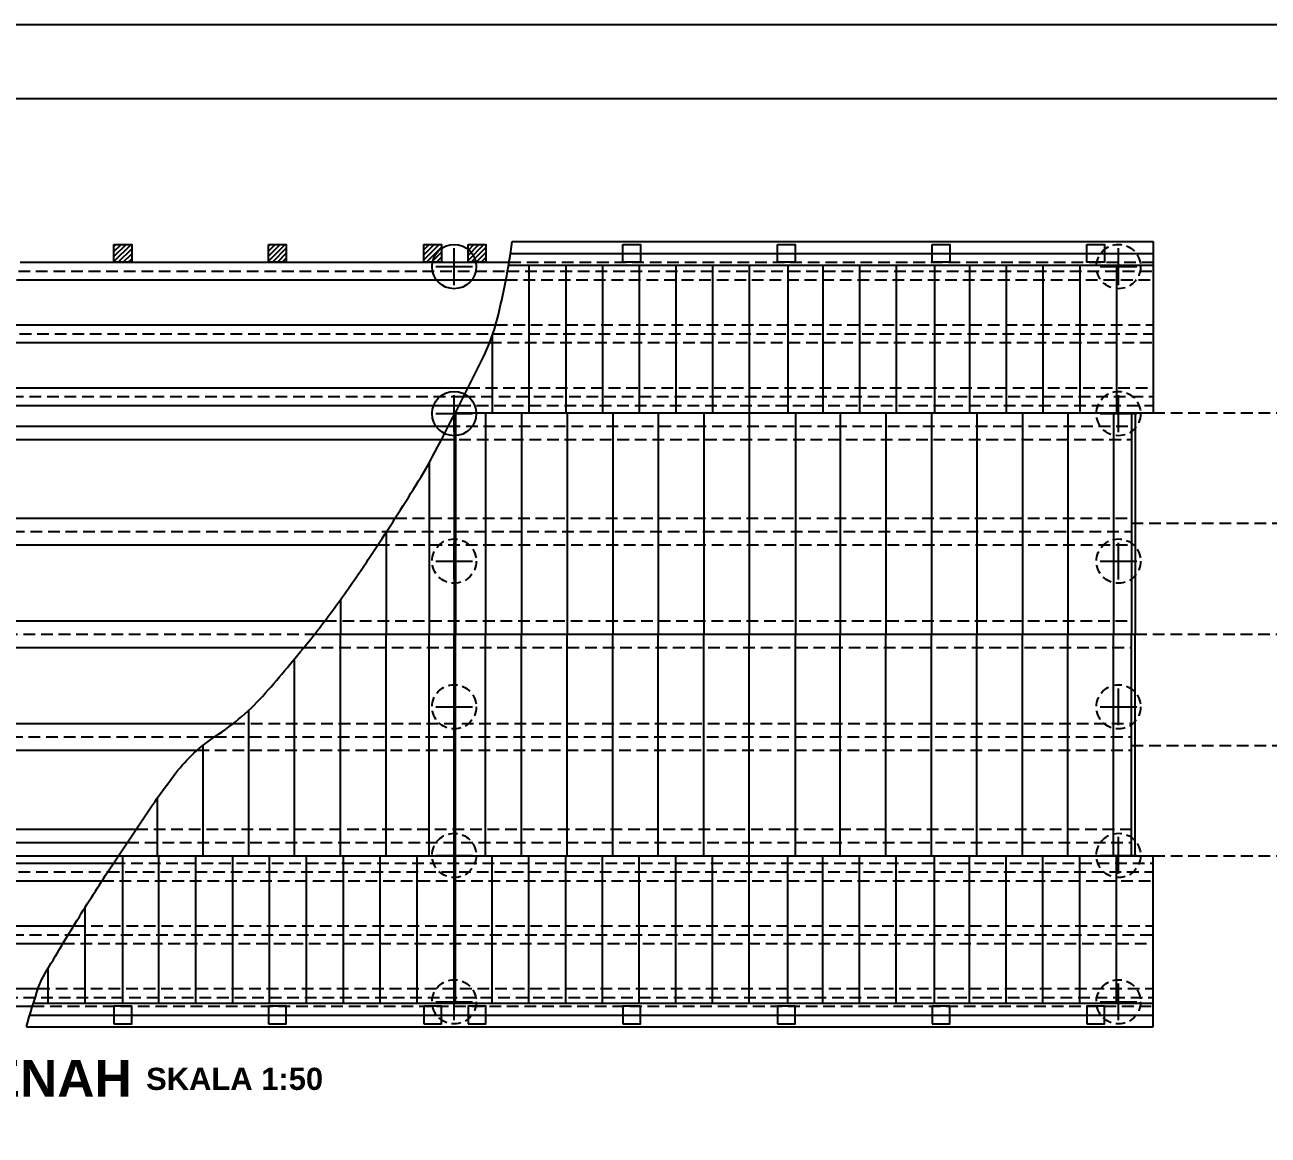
# Model space of a CAD drawing. Header units: metres. Extents: x -50 to 791, y -10 to 584.
# Drawn here: x 174.2 to 342.7, y 433.6 to 584 of the extents above; entities that cross this region are included whole.
import ezdxf

# ---------------------------------------------------------------- set-up
doc = ezdxf.new("R2010")
doc.units = ezdxf.units.M
doc.linetypes.add('DASHED2', pattern=[9.525, 6.35, -3.175])
doc.layers.get('0').update_dxf_attribs({"linetype": 'CONTINUOUS'})
doc.layers.add('GRS-POTONG', color=5, linetype='CONTINUOUS')
doc.layers.add('KAYU', color=3, linetype='CONTINUOUS')
doc.styles.add('ARIALBOLD', font='arialbd.ttf')

msp = doc.modelspace()

# ---------------------------------------------------------------- hatches: boundary and pattern name
at = {"layer": 'KAYU'}
h = msp.add_hatch(dxfattribs=at)
h.set_pattern_fill('ANSI31', color=256, scale=0.15, style=0)
h.set_pattern_definition([(45, (-46.4451, 41.02577), (-0.3367596, 0.3367596), [])])
h.paths.add_polyline_path([(186.30336, 554.24758), (188.70336, 554.24758), (188.70336, 551.84758), (186.30336, 551.84758)])
h.paths.add_polyline_path([(207.24737, 554.24758), (209.64737, 554.24758), (209.64737, 551.84758), (207.24737, 551.84758)])
h.paths.add_polyline_path([(228.28486, 554.24758), (230.68486, 554.24758), (230.68486, 551.84758), (228.28486, 551.84758)])
h.paths.add_polyline_path([(234.28486, 554.24758), (236.68486, 554.24758), (236.68486, 551.84758), (234.28486, 551.84758)])

# ---------------------------------------------------------------- linework, layer by layer
at = {"color": 1}
msp.add_lwpolyline([(-50.33, -9.99951), (790.67, -9.99951), (790.67, 584.00049), (-50.33, 584.00049)], close=True, dxfattribs=at)
msp.add_lwpolyline([(-0.33, 0.00049), (780.67, 0.00049), (780.67, 574.00049), (-0.33, 574.00049)], close=True)
at = {"layer": 'KAYU'}
for p, q in [((232.39863, 548.74758), (232.39863, 553.74758)), ((322.42382, 548.74758), (322.42382, 553.74758)), ((229.89863, 551.24758), (234.89863, 551.24758)), ((319.92382, 551.24758), (324.92382, 551.24758)), ((232.39863, 528.83452), (232.39863, 533.83452)), ((322.42382, 528.83452), (322.42382, 533.83452)), ((229.89863, 531.33452), (234.89863, 531.33452)), ((319.92382, 531.33452), (324.92382, 531.33452)), ((232.39863, 508.8497), (232.39863, 513.8497)), ((322.42382, 508.8497), (322.42382, 513.8497)), ((229.89863, 511.3497), (234.89863, 511.3497)), ((319.92382, 511.3497), (324.92382, 511.3497)), ((232.39863, 489.11186), (232.39863, 494.11186)), ((322.42382, 489.11186), (322.42382, 494.11186)), ((229.89863, 491.61186), (234.89863, 491.61186)), ((319.92382, 491.61186), (324.92382, 491.61186)), ((232.39863, 468.98252), (232.39863, 473.98252)), ((322.42382, 468.98252), (322.42382, 473.98252)), ((229.89863, 471.48252), (234.89863, 471.48252)), ((319.92382, 471.48252), (324.92382, 471.48252)), ((232.39863, 449.14758), (232.39863, 454.14758)), ((322.42382, 449.14758), (322.42382, 454.14758)), ((229.89863, 451.64758), (234.89863, 451.64758)), ((319.92382, 451.64758), (324.92382, 451.64758))]:
    msp.add_line(p, q, dxfattribs=at)
at = {"layer": 'KAYU', "flags": 128}
msp.add_lwpolyline([(174.45175, 448.24758, -0.016856812), (176.09196, 453.61961, -0.050193754), (176.88067, 455.33778, -0.005814161), (181.60802, 463.18357, -0.006515307), (185.99801, 470.07896, -0.006105556), (191.82136, 478.73541, -0.013136016), (194.68119, 482.65231, -0.083808409), (200.00349, 487.57723, 0.067073161), (206.83764, 493.49141, 0.012021106), (212.65637, 500.40734, 0.014233957), (217.25746, 506.49832, 0.009117322), (221.55034, 512.76992, 0.006556847), (227.24312, 521.67306, 0.017944705), (229.77421, 526.09475, 0.006302317), (236.36046, 539.01561, 0.053426051), (238.23042, 544.10595, 0.02692453), (240.27381, 554.64758)], format="xyb", dxfattribs=at)
at = {"layer": 'KAYU'}
for points in [[(240.27381, 554.64758), (327.11339, 554.64758)], [(327.11339, 554.64758), (327.11339, 531.44758)], [(240.03897, 553.04758), (327.11339, 553.04758)], [(239.77754, 551.44758), (327.11339, 551.44758)], [(242.53523, 551.44758), (242.53523, 531.44758)], [(247.51042, 551.44758), (247.51042, 531.44758)], [(252.4856, 551.44758), (252.4856, 531.44758)], [(257.46079, 551.44758), (257.46079, 531.44758)], [(262.43597, 551.44758), (262.43597, 531.44758)], [(267.41116, 551.44758), (267.41116, 531.44758)], [(272.38635, 551.44758), (272.38635, 531.44758)], [(277.60097, 551.44758), (277.60097, 531.44758)], [(282.33672, 551.44758), (282.33672, 531.44758)], [(287.3119, 551.44758), (287.3119, 531.44758)], [(292.28709, 551.44758), (292.28709, 531.44758)], [(297.50172, 551.44758), (297.50172, 531.44758)], [(302.23746, 551.44758), (302.23746, 531.44758)], [(307.21265, 551.44758), (307.21265, 531.44758)], [(312.18783, 551.44758), (312.18783, 531.44758)], [(317.16302, 551.44758), (317.16302, 531.44758)], [(322.13821, 551.44758), (322.13821, 531.44758)], [(237.56004, 541.86924), (237.56004, 531.44758)], [(232.38486, 531.44758), (232.38486, 501.44758)], [(232.55259, 531.44758), (327.11339, 531.44758)], [(232.58486, 531.51057), (232.58486, 531.44758)], [(232.58486, 531.44758), (232.58486, 501.44758)], [(236.64931, 531.44758), (236.64931, 501.44758)], [(241.54019, 531.44758), (241.54019, 501.44758)], [(247.70942, 531.44758), (247.70942, 501.44758)], [(253.87865, 531.44758), (253.87865, 501.44758)], [(260.04788, 531.44758), (260.04788, 501.44758)], [(266.21712, 531.44758), (266.21712, 501.44758)], [(272.38635, 531.44758), (272.38635, 501.44758)], [(278.6528, 531.44758), (278.6528, 501.44758)], [(284.72481, 531.44758), (284.72481, 501.44758)], [(290.89404, 531.44758), (290.89404, 501.44758)], [(297.06327, 531.44758), (297.06327, 501.44758)], [(303.2325, 531.44758), (303.2325, 501.44758)], [(309.40173, 531.44758), (309.40173, 501.44758)], [(315.57096, 531.44758), (315.57096, 501.44758)], [(321.74019, 531.44758), (321.74019, 501.44758)], [(324.18486, 531.44758), (324.18486, 501.44758)], [(324.68486, 531.44758), (324.68486, 501.44758)], [(228.99279, 524.64924), (228.99279, 501.44758)], [(223.18486, 515.27401), (223.18486, 501.44758)], [(216.98486, 506.11666), (216.98486, 501.44758)], [(213.48129, 501.44758), (324.68486, 501.44758)], [(213.48129, 501.44758), (324.68486, 501.44758)], [(216.98486, 471.44758), (216.98486, 501.44758)], [(223.18486, 471.44758), (223.18486, 501.44758)], [(228.99279, 471.44758), (228.99279, 501.44758)], [(232.38486, 471.44758), (232.38486, 501.44758)], [(232.58486, 471.44758), (232.58486, 501.44758)], [(236.64931, 471.44758), (236.64931, 501.44758)], [(241.54019, 471.44758), (241.54019, 501.44758)], [(247.70942, 471.44758), (247.70942, 501.44758)], [(253.87865, 471.44758), (253.87865, 501.44758)], [(260.04788, 471.44758), (260.04788, 501.44758)], [(266.21712, 471.44758), (266.21712, 501.44758)], [(272.38635, 471.44758), (272.38635, 501.44758)], [(278.6528, 471.44758), (278.6528, 501.44758)], [(284.72481, 471.44758), (284.72481, 501.44758)], [(290.89404, 471.44758), (290.89404, 501.44758)], [(297.06327, 471.44758), (297.06327, 501.44758)], [(303.2325, 471.44758), (303.2325, 501.44758)], [(309.40173, 471.44758), (309.40173, 501.44758)], [(315.57096, 471.44758), (315.57096, 501.44758)], [(321.74019, 471.44758), (321.74019, 501.44758)], [(324.18486, 471.44758), (324.18486, 501.44758)], [(324.68486, 471.44758), (324.68486, 501.44758)], [(210.78486, 471.44758), (210.78486, 498.10854)], [(204.58486, 471.44758), (204.58486, 491.17403)], [(198.38486, 471.44758), (198.38486, 486.40879)], [(192.18486, 471.44758), (192.18486, 479.2579)], [(125.69557, 471.44758), (186.89839, 471.44758)], [(186.89839, 471.44758), (327.11339, 471.44758)], [(192.38486, 451.44758), (192.38486, 471.44758)], [(197.38486, 451.44758), (197.38486, 471.44758)], [(202.38486, 451.44758), (202.38486, 471.44758)], [(207.38486, 451.44758), (207.38486, 471.44758)], [(212.38486, 451.44758), (212.38486, 471.44758)], [(217.38486, 451.44758), (217.38486, 471.44758)], [(222.38486, 451.44758), (222.38486, 471.44758)], [(227.38486, 451.44758), (227.38486, 471.44758)], [(232.38486, 451.44758), (232.38486, 471.44758)], [(232.58486, 451.44758), (232.58486, 471.44758)], [(237.56004, 451.44758), (237.56004, 471.44758)], [(242.53523, 451.44758), (242.53523, 471.44758)], [(247.51042, 451.44758), (247.51042, 471.44758)], [(252.4856, 451.44758), (252.4856, 471.44758)], [(257.46079, 451.44758), (257.46079, 471.44758)], [(262.43597, 451.44758), (262.43597, 471.44758)], [(267.41116, 451.44758), (267.41116, 471.44758)], [(272.38635, 451.44758), (272.38635, 471.44758)], [(277.60097, 451.44758), (277.60097, 471.44758)], [(282.33672, 451.44758), (282.33672, 471.44758)], [(287.3119, 451.44758), (287.3119, 471.44758)], [(292.28709, 451.44758), (292.28709, 471.44758)], [(297.50172, 451.44758), (297.50172, 471.44758)], [(302.23746, 451.44758), (302.23746, 471.44758)], [(307.21265, 451.44758), (307.21265, 471.44758)], [(312.18783, 451.44758), (312.18783, 471.44758)], [(317.16302, 451.44758), (317.16302, 471.44758)], [(322.13821, 451.44758), (322.13821, 471.44758)], [(327.11339, 448.24758), (327.11339, 471.44758)], [(182.38486, 451.44758), (182.38486, 464.43303)], [(177.38486, 451.44758), (177.38486, 456.19453)], [(174.89903, 449.84758), (327.11339, 449.84758)], [(175.38101, 451.44758), (327.11339, 451.44758)], [(174.45175, 448.24758), (327.11339, 448.24758)]]:
    msp.add_lwpolyline(points, dxfattribs=at)
at = {"layer": 'KAYU', "ltscale": 0.25, "flags": 128}
for points in [[(186.30336, 554.24758), (188.70336, 554.24758), (188.70336, 551.84758), (186.30336, 551.84758)], [(207.24737, 554.24758), (209.64737, 554.24758), (209.64737, 551.84758), (207.24737, 551.84758)], [(228.28486, 554.24758), (230.68486, 554.24758), (230.68486, 551.84758), (228.28486, 551.84758)], [(234.28486, 554.24758), (236.68486, 554.24758), (236.68486, 551.84758), (234.28486, 551.84758)], [(255.23872, 554.24758), (257.63872, 554.24758), (257.63872, 551.84758), (255.23872, 551.84758)], [(276.19385, 554.24758), (278.59385, 554.24758), (278.59385, 551.84758), (276.19385, 551.84758)], [(297.16317, 554.24758), (299.56317, 554.24758), (299.56317, 551.84758), (297.16317, 551.84758)], [(318.11302, 554.24758), (320.51302, 554.24758), (320.51302, 551.84758), (318.11302, 551.84758)], [(186.30336, 448.64758), (188.70336, 448.64758), (188.70336, 451.04758), (186.30336, 451.04758)], [(207.24737, 448.64758), (209.64737, 448.64758), (209.64737, 451.04758), (207.24737, 451.04758)], [(228.28486, 448.64758), (230.68486, 448.64758), (230.68486, 451.04758), (228.28486, 451.04758)], [(234.28486, 448.64758), (236.68486, 448.64758), (236.68486, 451.04758), (234.28486, 451.04758)], [(255.23872, 448.64758), (257.63872, 448.64758), (257.63872, 451.04758), (255.23872, 451.04758)], [(276.19385, 448.64758), (278.59385, 448.64758), (278.59385, 451.04758), (276.19385, 451.04758)], [(297.16317, 448.64758), (299.56317, 448.64758), (299.56317, 451.04758), (297.16317, 451.04758)], [(318.11302, 448.64758), (320.51302, 448.64758), (320.51302, 451.04758), (318.11302, 451.04758)]]:
    msp.add_lwpolyline(points, close=True, dxfattribs=at)
for points in [[(173.59368, 551.84758), (239.84541, 551.84758)], [(173.08425, 549.44758), (239.41304, 549.44758)], [(151.35684, 503.24758), (214.86974, 503.24758)], [(149.09882, 499.64758), (212.04449, 499.64758)], [(187.50336, 451.44758), (187.50336, 471.44758)], [(111.69052, 453.44758), (176.03324, 453.44758)], [(111.01645, 451.04758), (175.25723, 451.04758)]]:
    msp.add_lwpolyline(points, dxfattribs=at)
at = {"layer": 'KAYU', "linetype": 'DASHED2', "ltscale": 0.25, "flags": 128}
for points in [[(239.84541, 551.84758), (327.11339, 551.84758)], [(173.34427, 550.64758), (239.63679, 550.64758)], [(239.41304, 549.44758), (327.11339, 549.44758)], [(239.63679, 550.64758), (327.11339, 550.64758)], [(214.86974, 503.24758), (324.18486, 503.24758)], [(324.68486, 501.44758), (354.18486, 501.44758)], [(324.68486, 501.44758), (354.18486, 501.44758)], [(212.04449, 499.64758), (324.18486, 499.64758)], [(176.03324, 453.44758), (327.11339, 453.44758)], [(47.85633, 452.24758), (327.11339, 452.24758)], [(175.25723, 451.04758), (327.11339, 451.04758)]]:
    msp.add_lwpolyline(points, dxfattribs=at)
at = {"layer": 'KAYU', "ltscale": 0.25}
for points in [[(171.4691, 543.36243), (238.03229, 543.36243)], [(170.79552, 540.96243), (237.22275, 540.96243)], [(168.38092, 534.84758), (234.28059, 534.84758)], [(166.991, 532.44758), (233.06377, 532.44758)], [(165.38915, 529.64758), (231.62624, 529.64758)], [(164.40502, 527.84758), (230.69186, 527.84758)], [(159.13177, 517.14884), (224.39139, 517.14884)], [(157.48268, 513.54884), (222.06161, 513.54884)], [(142.55808, 489.34633), (202.45988, 489.34633)], [(140.13725, 485.74633), (197.59008, 485.74633)], [(129.52517, 475.04758), (189.3029, 475.04758)], [(127.60926, 473.24758), (188.09405, 473.24758)], [(124.63402, 470.44758), (186.23978, 470.44758)], [(122.09233, 468.04758), (184.6784, 468.04758)], [(116.07461, 461.93274), (180.8376, 461.93274)], [(114.66858, 459.53274), (179.37732, 459.53274)]]:
    msp.add_lwpolyline(points, dxfattribs=at)
at = {"layer": 'KAYU', "linetype": 'DASHED2', "ltscale": 0.25}
for points in [[(238.03229, 543.36243), (327.11339, 543.36243)], [(171.13361, 542.16243), (237.6608, 542.16243)], [(237.22275, 540.96243), (327.11339, 540.96243)], [(237.6608, 542.16243), (327.11339, 542.16243)], [(234.28059, 534.84758), (327.11339, 534.84758)], [(167.70378, 533.64758), (233.67394, 533.64758)], [(233.06377, 532.44758), (327.11339, 532.44758)], [(233.67394, 533.64758), (327.11339, 533.64758)], [(327.11339, 531.44758), (354.18486, 531.44758)], [(231.62624, 529.64758), (324.18486, 529.64758)], [(230.69186, 527.84758), (324.18486, 527.84758)], [(224.39139, 517.14884), (324.18486, 517.14884)], [(324.18486, 516.5045), (354.18486, 516.5045)], [(158.31049, 515.34884), (223.23329, 515.34884)], [(223.23329, 515.34884), (324.18486, 515.34884)], [(222.06161, 513.54884), (324.18486, 513.54884)], [(150.22908, 501.44758), (213.48129, 501.44758)], [(202.45988, 489.34633), (324.18486, 489.34633)], [(141.39476, 487.54633), (199.9564, 487.54633)], [(199.9564, 487.54633), (324.18486, 487.54633)], [(197.59008, 485.74633), (324.18486, 485.74633)], [(324.18486, 486.39067), (354.18486, 486.39067)], [(189.3029, 475.04758), (324.18486, 475.04758)], [(188.09405, 473.24758), (324.18486, 473.24758)], [(186.23978, 470.44758), (327.11339, 470.44758)], [(327.11339, 471.44758), (354.18486, 471.44758)], [(123.36211, 469.24758), (185.45524, 469.24758)], [(185.45524, 469.24758), (327.11339, 469.24758)], [(184.6784, 468.04758), (327.11339, 468.04758)], [(180.8376, 461.93274), (327.11339, 461.93274)], [(115.34239, 460.73274), (180.10453, 460.73274)], [(180.10453, 460.73274), (327.11339, 460.73274)], [(179.37732, 459.53274), (327.11339, 459.53274)]]:
    msp.add_lwpolyline(points, dxfattribs=at)
at = {"layer": 'KAYU', "ltscale": 0.2}
for centre in [(232.39863, 551.24758), (232.39863, 531.33452)]:
    msp.add_circle(centre, 3, dxfattribs=at)
at = {"layer": 'KAYU', "linetype": 'DASHED2', "ltscale": 0.2}
for centre in [(322.42382, 551.24758), (322.42382, 531.33452), (232.39863, 511.3497), (322.42382, 511.3497), (232.39863, 491.61186), (322.42382, 491.61186), (232.39863, 471.48252), (322.42382, 471.48252), (232.39863, 451.64758), (322.42382, 451.64758)]:
    msp.add_circle(centre, 3, dxfattribs=at)

# ---------------------------------------------------------------- texts
at = {"layer": 'GRS-POTONG', "style": 'ARIALBOLD'}
for s, height, p in [('DENAH', 5, (163.87201, 438.77945)), ('SKALA 1:50', 3, (190.65774, 439.71255))]:
    msp.add_text(s, height=height, dxfattribs=at).set_placement(p)

doc.saveas('drawing.dxf')
